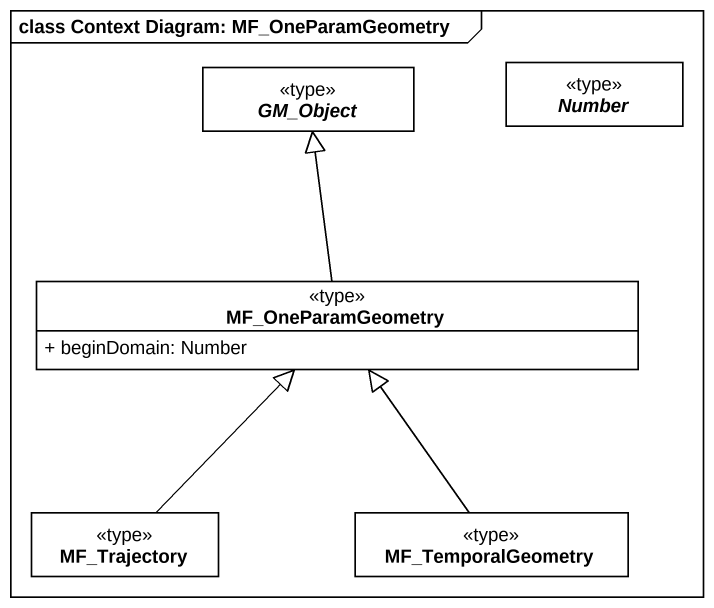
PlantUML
@startuml
mainframe class Context Diagram: MF_OneParamGeometry
hide circle
hide empty members
skinparam classAttributeIconSize 0
abstract class Number <<type>>
abstract class GM_Object <<type>>
class MF_OneParamGeometry <<type>> {
  + beginDomain: Number
}
class MF_Trajectory <<type>>
class MF_TemporalGeometry <<type>>
MF_OneParamGeometry -up-|> GM_Object
MF_Trajectory -up-|> MF_OneParamGeometry
MF_TemporalGeometry -up-|> MF_OneParamGeometry
@enduml
